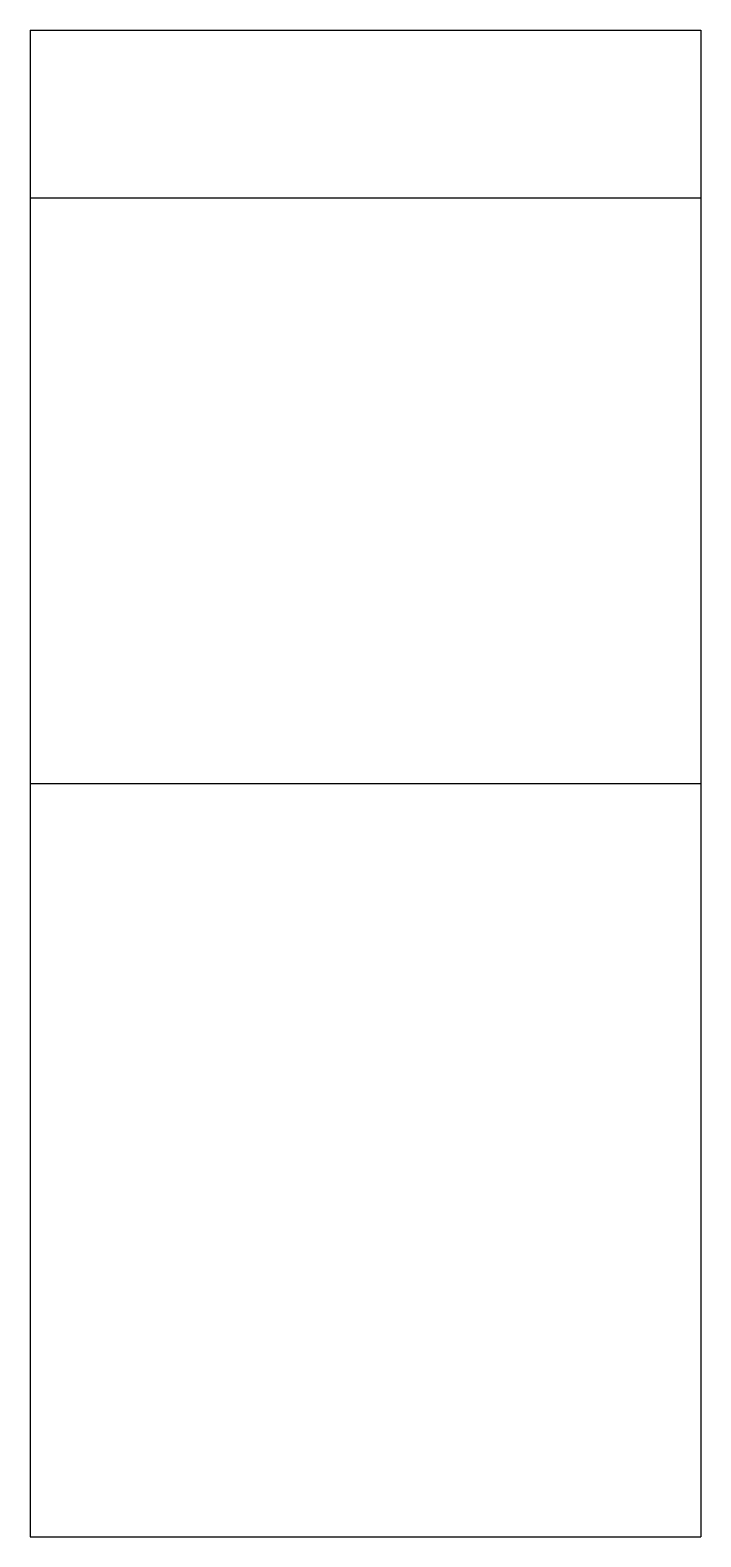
# Model space of a CAD drawing. Extents: x -27 to 90, y -27 to 27.
# Drawn here: x 65.6 to 89.6, y -27 to 27 of the extents above; entities that cross this region are included whole.
import ezdxf

# ---------------------------------------------------------------- set-up
doc = ezdxf.new("R2010")
doc.units = 0
doc.layers.add('Default', color=7, linetype='Continuous')

msp = doc.modelspace()

# ---------------------------------------------------------------- linework, layer by layer
at = {"layer": 'Default'}
for p, q in [((65.646, 26.981), (65.646, -26.981)), ((65.646, 26.981), (89.646, 26.981)), ((65.646, 26.981), (65.646, 20.981)), ((89.646, 26.981), (89.646, -26.981)), ((65.646, 20.981), (89.646, 20.981)), ((65.646, 0), (89.646, 0)), ((65.646, -26.981), (89.646, -26.981))]:
    msp.add_line(p, q, dxfattribs=at)

doc.saveas('drawing.dxf')
